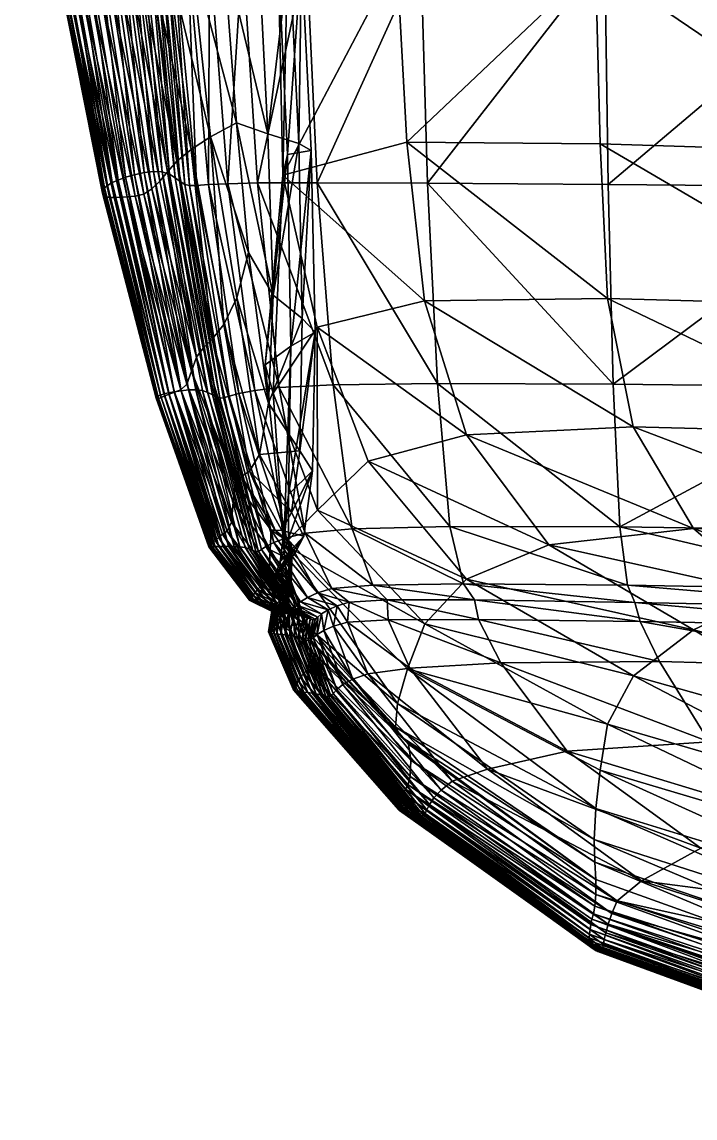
# Model space of a CAD drawing. Header units: centimetres. Extents: x -492 to 492, y -437 to 437.
# Drawn here: x -472.89 to -453.59, y -417.95 to -386.48 of the extents above; entities that cross this region are included whole.
import ezdxf

# ---------------------------------------------------------------- set-up
doc = ezdxf.new("R2010")
doc.units = ezdxf.units.CM
doc.layers.add('fabric', color=7, linetype='Continuous', true_color=0xc6e157)

msp = doc.modelspace()

# ---------------------------------------------------------------- meshes
at = {"layer": 'fabric', "color": 248, "true_color": 0x630017}
mesh = msp.add_polyface(dxfattribs=at)
corners = [(-462.402, -371.453, 157.313), (-462.473, -363.171, 157.922), (-456.605, -363.268, 161.629), (-456.569, -371.592, 160.949), (-462.302, -378.556, 156.575), (-456.519, -378.715, 160.108), (-465.519, -378.459, 153.498), (-465.668, -371.36, 154.156), (-465.771, -363.106, 154.702), (-462.144, -384.668, 155.711), (-456.442, -384.796, 159.097), (-461.851, -389.929, 154.621), (-456.311, -389.982, 157.882), (-465.408, -390.879, 150.685), (-465.279, -384.622, 152.734), (-465.686, -397.137, 146.038), (-465.915, -396.323, 145.207), (-464.425, -395.242, 149.619), (-468.722, -390.783, 118.176), (-467.693, -395.845, 118.224), (-467.884, -396.098, 106.763), (-468.939, -391.047, 106.724), (-468.447, -390.48, 126.654), (-467.437, -395.588, 126.69), (-465.824, -397.423, 138.355), (-465.69, -394.326, 143.055), (-464.856, -394.994, 143.783), (-464.952, -389.967, 147.784), (-465.839, -389.694, 146.307), (-464.594, -390.17, 148.434), (-464.488, -395.386, 144.22), (-464.925, -398.787, 138.715), (-465.215, -384.486, 149.699), (-466.109, -384.375, 147.862), (-465.504, -378.323, 150.499), (-466.387, -378.25, 148.529), (-465.192, -378.386, 151.331), (-464.88, -384.591, 150.471), (-465.675, -371.253, 151.154), (-466.562, -371.203, 149.12), (-465.79, -363.035, 151.678), (-466.686, -363, 149.617), (-465.487, -363.065, 152.534), (-465.372, -371.294, 152.008)]
mesh.append_faces([[corners[k] for k in face] for face in [(0, 1, 2), (2, 3, 0), (4, 0, 3), (3, 5, 4), (0, 4, 6), (6, 7, 0), (1, 0, 7), (7, 8, 1), (9, 4, 5), (5, 10, 9), (11, 9, 10), (10, 12, 11), (9, 11, 13), (13, 14, 9), (4, 9, 14), (14, 6, 4), (15, 16, 13), (13, 17, 15), (18, 19, 20), (20, 21, 18), (19, 18, 22), (22, 23, 19), (24, 25, 26), (27, 26, 25), (25, 28, 27), (26, 27, 29), (29, 30, 26), (31, 26, 30), (32, 27, 28), (28, 33, 32), (34, 32, 33), (33, 35, 34), (32, 34, 36), (36, 37, 32), (27, 32, 37), (37, 29, 27), (38, 34, 35), (35, 39, 38), (40, 38, 39), (39, 41, 40), (38, 40, 42), (42, 43, 38), (34, 38, 43), (43, 36, 34)]], dxfattribs={"vtx2": -1, "color": 248})
at = {"layer": 'fabric', "color": 162, "true_color": 0x0030e5}
mesh = msp.add_polyface(dxfattribs=at)
corners = [(-427.512, -391.373, -396.121), (-438.631, -391.293, -395.128), (-438.613, -397.095, -395.064), (-448.281, -396.967, -393.976), (-448.342, -391.213, -394.02), (-455.931, -396.88, -392.866), (-456.076, -391.148, -392.892), (-455.745, -400.977, -392.65), (-448.192, -401.089, -393.737), (-448.386, -384.619, -394.11), (-456.177, -384.57, -392.967), (-438.645, -384.668, -395.233), (-438.655, -377.314, -395.36), (-448.414, -377.282, -394.228), (-456.241, -377.245, -393.073), (-427.514, -384.712, -396.238), (-427.517, -377.338, -396.374), (-448.369, -394.631, 158.933), (-456.101, -394.422, 156.427), (-456.311, -389.982, 157.882), (-448.436, -390.228, 160.497), (-438.68, -394.994, 160.769), (-438.698, -390.572, 162.453), (-438.592, -398.715, 158.818), (-448.016, -398.292, 157.184), (-455.358, -398.105, 154.89), (-427.558, -395.398, 161.987), (-427.559, -390.918, 163.735), (-427.557, -399.192, 159.936), (-427.562, -379.411, 166.406), (-438.72, -379.187, 165.042), (-438.726, -371.958, 165.996), (-438.711, -385.348, 163.869), (-427.561, -385.632, 165.2), (-448.483, -385.045, 161.826), (-456.442, -384.796, 159.097), (-456.519, -378.715, 160.108), (-448.514, -378.94, 162.937), (-460.971, -396.862, -391.826), (-461.257, -391.111, -391.839), (-461.451, -384.526, -391.899), (-461.345, -394.481, 153.203)]
mesh.append_faces([[corners[k] for k in face] for face in [(0, 1, 2), (3, 2, 1), (1, 4, 3), (5, 3, 4), (4, 6, 5), (3, 5, 7), (2, 3, 8), (9, 10, 6), (6, 4, 9), (11, 9, 4), (4, 1, 11), (9, 11, 12), (12, 13, 9), (10, 9, 13), (13, 14, 10), (15, 11, 1), (16, 12, 11), (17, 18, 19), (19, 20, 17), (21, 17, 20), (20, 22, 21), (17, 21, 23), (23, 24, 17), (18, 17, 24), (24, 25, 18), (26, 21, 22), (22, 27, 26), (21, 26, 28), (28, 23, 21), (29, 30, 31), (32, 33, 27), (27, 22, 32), (33, 32, 30), (30, 29, 33), (34, 32, 22), (22, 20, 34), (35, 34, 20), (20, 19, 35), (34, 35, 36), (36, 37, 34), (32, 34, 37), (37, 30, 32), (7, 5, 38), (5, 6, 39), (39, 6, 10), (40, 10, 14), (41, 18, 25)]], dxfattribs={"vtx2": -1, "color": 162})
mesh = msp.add_polyface(dxfattribs=at)
corners = [(-471.674, -384.605, -178.952), (-471.782, -384.745, -154.137), (-470.525, -391.246, -154.099), (-470.437, -391.17, -178.916), (-471.515, -384.466, -203.829), (-470.307, -391.093, -203.796), (-471.303, -384.326, -228.77), (-470.136, -391.017, -228.74), (-471.038, -384.186, -253.775), (-469.922, -390.94, -253.749), (-470.356, -385.494, 72.892), (-470.047, -385.452, 91.319), (-469.166, -391.269, 91.305), (-469.402, -391.423, 72.888), (-471.088, -378.956, 72.925), (-469.755, -385.331, 106.751), (-470.717, -378.964, 91.369), (-470.664, -385.485, 52.443), (-469.646, -391.483, 52.448), (-470.953, -385.449, 30.954), (-469.878, -391.497, 30.965), (-471.808, -378.817, 30.963), (-471.459, -378.899, 52.464), (-469.501, -385.105, 118.218), (-470.37, -378.897, 106.824), (-471.802, -385.139, -80.776), (-471.716, -385.24, -57.267), (-470.484, -391.495, -57.233), (-470.55, -391.453, -80.738), (-471.843, -385.019, -104.873), (-470.58, -391.393, -104.834), (-472.894, -378.066, -104.905), (-472.842, -378.25, -80.806), (-471.837, -384.885, -129.386), (-470.572, -391.323, -129.346), (-470.718, -384.046, -278.845), (-469.667, -390.864, -278.824), (-470.373, -383.927, -302.791), (-469.391, -390.802, -302.774), (-470.031, -383.851, -324.411), (-469.719, -383.839, -342.494), (-469.118, -390.769, -324.398), (-471.204, -385.413, 9.414), (-470.079, -391.511, 9.432), (-471.415, -385.371, -12.352), (-470.247, -391.519, -12.327), (-472.368, -378.645, -12.362), (-472.112, -378.735, 9.413), (-471.587, -385.315, -34.519), (-470.383, -391.516, -34.489), (-472.735, -378.41, -57.293), (-472.576, -378.539, -34.538)]
mesh.append_faces([[corners[k] for k in face] for face in [(0, 1, 2), (2, 3, 0), (4, 0, 3), (3, 5, 4), (6, 4, 5), (5, 7, 6), (8, 6, 7), (7, 9, 8), (10, 11, 12), (12, 13, 10), (11, 10, 14), (15, 11, 16), (17, 10, 13), (13, 18, 17), (19, 17, 18), (18, 20, 19), (17, 19, 21), (10, 17, 22), (23, 15, 24), (25, 26, 27), (27, 28, 25), (29, 25, 28), (28, 30, 29), (25, 29, 31), (26, 25, 32), (33, 29, 30), (30, 34, 33), (1, 33, 34), (34, 2, 1), (35, 8, 9), (9, 36, 35), (37, 35, 36), (36, 38, 37), (39, 37, 38), (40, 39, 41), (42, 19, 20), (20, 43, 42), (44, 42, 43), (43, 45, 44), (42, 44, 46), (19, 42, 47), (48, 44, 45), (45, 49, 48), (26, 48, 49), (49, 27, 26), (48, 26, 50), (44, 48, 51)]], dxfattribs={"vtx2": -1, "color": 162})
mesh = msp.add_polyface(dxfattribs=at)
corners = [(-470.047, -385.452, 91.319), (-469.755, -385.331, 106.751), (-468.939, -391.047, 106.724), (-469.166, -391.269, 91.305), (-466.567, -384.457, -389.534), (-467.515, -384.436, -388.011), (-466.987, -391.122, -387.986), (-466.141, -391.102, -389.499), (-464.732, -384.488, -390.792), (-464.423, -391.097, -390.746), (-461.451, -384.526, -391.899), (-461.257, -391.111, -391.839), (-456.177, -384.57, -392.967), (-467.485, -389.776, 138.383), (-466.744, -389.372, 143.109), (-466.4, -393.1, 141.752), (-465.839, -389.694, 146.307), (-465.69, -394.326, 143.055), (-461.851, -389.929, 154.621), (-456.311, -389.982, 157.882), (-456.101, -394.422, 156.427), (-467.121, -384.332, 143.903), (-466.109, -384.375, 147.862), (-468.058, -384.389, 138.74), (-468.728, -384.576, 133.294), (-468.044, -390.145, 133.143), (-469.19, -384.834, 126.731), (-468.447, -390.48, 126.654), (-469.501, -385.105, 118.218), (-468.722, -390.783, 118.176), (-470.069, -378.73, 118.323), (-468.767, -384.375, -380.638), (-468.922, -384.303, -376.786), (-468.222, -391.143, -376.777), (-468.092, -391.176, -380.627), (-468.535, -384.41, -383.701), (-467.891, -391.173, -383.687), (-468.144, -384.426, -386.113), (-467.547, -391.15, -386.095), (-469.466, -383.913, -355.822), (-469.719, -383.839, -342.494), (-468.869, -390.781, -342.484), (-468.666, -390.851, -355.814), (-469.258, -384.037, -365.342), (-468.498, -390.953, -365.334), (-469.081, -384.179, -372.009), (-468.353, -391.059, -372.002), (-469.391, -390.802, -302.774), (-469.118, -390.769, -324.398), (-470.031, -383.851, -324.411), (-465.547, -384.616, 151.234), (-465.279, -384.622, 152.734), (-465.408, -390.879, 150.685), (-465.278, -390.283, 149.149), (-464.88, -384.591, 150.471), (-464.594, -390.17, 148.434)]
mesh.append_faces([[corners[k] for k in face] for face in [(0, 1, 2), (2, 3, 0), (4, 5, 6), (6, 7, 4), (8, 4, 7), (7, 9, 8), (10, 8, 9), (9, 11, 10), (12, 10, 11), (13, 14, 15), (14, 16, 17), (18, 19, 20), (21, 22, 16), (16, 14, 21), (23, 21, 14), (14, 13, 23), (24, 23, 13), (13, 25, 24), (26, 24, 25), (25, 27, 26), (28, 26, 27), (27, 29, 28), (1, 28, 29), (29, 2, 1), (26, 28, 30), (31, 32, 33), (33, 34, 31), (35, 31, 34), (34, 36, 35), (37, 35, 36), (36, 38, 37), (5, 37, 38), (38, 6, 5), (39, 40, 41), (41, 42, 39), (43, 39, 42), (42, 44, 43), (45, 43, 44), (44, 46, 45), (32, 45, 46), (46, 33, 32), (47, 48, 49), (48, 41, 40), (50, 51, 52), (52, 53, 50), (54, 50, 53), (53, 55, 54)]], dxfattribs={"vtx2": -1, "color": 162})
mesh = msp.add_polyface(dxfattribs=at)
corners = [(-468.353, -391.059, -372.002), (-467.32, -397.246, -371.999), (-467.217, -397.282, -376.777), (-468.498, -390.953, -365.334), (-467.432, -397.183, -365.329), (-467.114, -397.269, -380.63), (-468.092, -391.176, -380.627), (-468.222, -391.143, -376.777), (-466.951, -397.219, -383.693), (-467.891, -391.173, -383.687), (-467.547, -391.15, -386.095), (-466.67, -397.145, -386.101), (-466.21, -397.058, -387.992), (-466.987, -391.122, -387.986), (-467.099, -395.168, 133.117), (-468.044, -390.145, 133.143), (-467.485, -389.776, 138.383), (-466.735, -394.401, 137.981), (-466.077, -398.893, 133.256), (-465.824, -397.423, 138.355), (-466.365, -399.379, 126.887), (-467.437, -395.588, 126.69), (-461.257, -391.111, -391.839), (-460.971, -396.862, -391.826), (-455.931, -396.88, -392.866), (-464.423, -391.097, -390.746), (-463.969, -396.898, -390.742), (-460.62, -400.967, -391.639), (-465.513, -396.969, -389.502), (-466.141, -391.102, -389.499), (-464.773, -401.152, -389.401), (-463.42, -401.034, -390.593), (-466.4, -393.1, 141.752), (-465.69, -394.326, 143.055), (-466.744, -389.372, 143.109), (-461.345, -394.481, 153.203), (-464.425, -395.242, 149.619), (-465.408, -390.879, 150.685), (-461.851, -389.929, 154.621), (-456.101, -394.422, 156.427), (-455.358, -398.105, 154.89), (-460.146, -398.333, 151.789), (-462.962, -399.092, 148.097), (-468.339, -397.043, 52.488), (-468.167, -396.878, 72.927), (-466.887, -400.838, 72.974), (-468.029, -396.503, 91.342), (-467.884, -396.098, 106.763), (-466.764, -399.7, 106.838), (-466.833, -400.255, 91.39), (-465.178, -395.784, 144.648), (-464.488, -395.386, 144.22), (-464.594, -390.17, 148.434), (-465.278, -390.283, 149.149), (-465.915, -396.323, 145.207), (-465.384, -401.484, 139.579), (-465.246, -400.042, 139.068), (-464.56, -399.368, 138.98)]
mesh.append_faces([[corners[k] for k in face] for face in [(0, 1, 2), (3, 4, 1), (5, 6, 7), (7, 2, 5), (6, 5, 8), (8, 9, 6), (10, 11, 12), (12, 13, 10), (11, 10, 9), (9, 8, 11), (14, 15, 16), (16, 17, 14), (18, 14, 17), (17, 19, 18), (14, 18, 20), (20, 21, 14), (15, 14, 21), (22, 23, 24), (23, 22, 25), (25, 26, 23), (27, 23, 26), (28, 29, 13), (13, 12, 28), (30, 28, 12), (31, 26, 28), (29, 28, 26), (26, 25, 29), (32, 17, 16), (33, 32, 34), (32, 33, 19), (19, 17, 32), (35, 36, 37), (37, 38, 35), (39, 35, 38), (40, 41, 35), (36, 35, 41), (41, 42, 36), (43, 44, 45), (46, 47, 48), (44, 46, 49), (50, 51, 52), (52, 53, 50), (54, 50, 53), (53, 37, 54), (50, 54, 55), (51, 50, 56), (56, 57, 51)]], dxfattribs={"vtx2": -1, "color": 162})
mesh = msp.add_polyface(dxfattribs=at)
corners = [(-470.383, -391.516, -34.489), (-468.898, -397.26, -34.443), (-468.973, -397.286, -57.186), (-470.484, -391.495, -57.233), (-470.247, -391.519, -12.327), (-468.797, -397.217, -12.282), (-468.67, -397.163, 9.476), (-470.079, -391.511, 9.432), (-469.878, -391.497, 30.965), (-468.517, -397.103, 31.008), (-468.688, -397.127, -228.702), (-468.524, -397.096, -253.716), (-469.922, -390.94, -253.749), (-470.136, -391.017, -228.74), (-468.821, -397.158, -203.754), (-470.307, -391.093, -203.796), (-468.923, -397.189, -178.871), (-470.437, -391.17, -178.916), (-468.993, -397.22, -154.053), (-470.525, -391.246, -154.099), (-467.561, -397.114, -355.805), (-468.666, -390.851, -355.814), (-468.869, -390.781, -342.484), (-467.717, -397.058, -342.472), (-467.432, -397.183, -365.329), (-468.498, -390.953, -365.334), (-467.217, -397.282, -376.777), (-468.222, -391.143, -376.777), (-468.353, -391.059, -372.002), (-467.32, -397.246, -371.999), (-467.437, -395.588, 126.69), (-468.447, -390.48, 126.654), (-468.044, -390.145, 133.143), (-469.032, -397.25, -129.299), (-470.572, -391.323, -129.346), (-469.041, -397.275, -104.786), (-470.58, -391.393, -104.834), (-469.021, -397.289, -80.691), (-470.55, -391.453, -80.738), (-467.908, -397.037, -324.381), (-469.118, -390.769, -324.398), (-468.117, -397.042, -302.752), (-469.391, -390.802, -302.774), (-468.328, -397.065, -278.796), (-469.667, -390.864, -278.824), (-468.339, -397.043, 52.488), (-469.646, -391.483, 52.448), (-468.167, -396.878, 72.927), (-469.402, -391.423, 72.888), (-468.029, -396.503, 91.342), (-469.166, -391.269, 91.305), (-467.884, -396.098, 106.763), (-468.939, -391.047, 106.724)]
mesh.append_faces([[corners[k] for k in face] for face in [(0, 1, 2), (2, 3, 0), (1, 0, 4), (4, 5, 1), (6, 7, 8), (8, 9, 6), (7, 6, 5), (5, 4, 7), (10, 11, 12), (12, 13, 10), (14, 10, 13), (13, 15, 14), (16, 14, 15), (15, 17, 16), (18, 16, 17), (17, 19, 18), (20, 21, 22), (22, 23, 20), (21, 20, 24), (24, 25, 21), (26, 27, 28), (29, 28, 25), (30, 31, 32), (33, 18, 19), (19, 34, 33), (35, 33, 34), (34, 36, 35), (37, 35, 36), (36, 38, 37), (2, 37, 38), (38, 3, 2), (39, 23, 22), (22, 40, 39), (41, 39, 40), (40, 42, 41), (43, 41, 42), (42, 44, 43), (11, 43, 44), (44, 12, 11), (45, 9, 8), (8, 46, 45), (47, 45, 46), (46, 48, 47), (49, 47, 48), (48, 50, 49), (51, 49, 50), (50, 52, 51)]], dxfattribs={"vtx2": -1, "color": 162})
at = {"layer": 'fabric', "color": 248, "true_color": 0x630017}
mesh = msp.add_polyface(dxfattribs=at)
corners = [(-465.384, -401.483, 139.579), (-465.915, -396.323, 145.207), (-465.686, -397.137, 146.038), (-467.693, -395.845, 118.224), (-466.6, -399.528, 118.375), (-466.764, -399.7, 106.838), (-467.884, -396.098, 106.763), (-467.437, -395.588, 126.69), (-466.365, -399.379, 126.887), (-465.16, -400.565, 133.6), (-465.436, -401.077, 127.29), (-466.077, -398.893, 133.256), (-464.925, -398.787, 138.715), (-465.824, -397.423, 138.355), (-464.856, -394.994, 143.783), (-466.276, -402.941, -34.363), (-467.43, -401.438, -34.396), (-467.354, -401.364, -12.234), (-466.324, -403.007, -57.105), (-467.486, -401.495, -57.139), (-466.124, -402.761, 9.554), (-467.258, -401.278, 9.524), (-467.141, -401.186, 31.056), (-466.209, -402.857, -12.203), (-466.107, -403.126, -228.632), (-467.25, -401.537, -228.664), (-467.354, -401.539, -203.713), (-466.274, -403.107, -178.792), (-467.435, -401.542, -178.827), (-467.491, -401.544, -154.007), (-466.201, -403.116, -203.679), (-464.706, -403.006, -385.951), (-465.671, -401.425, -386.073), (-465.895, -401.541, -383.68), (-466.355, -403.089, -129.216), (-467.524, -401.547, -129.252), (-467.533, -401.543, -104.739), (-466.325, -403.098, -153.971), (-466.354, -403.05, -80.609), (-467.52, -401.528, -80.644), (-466.364, -403.075, -104.704), (-465.897, -402.561, 52.561), (-467.004, -401.094, 52.536), (-466.887, -400.838, 72.974), (-465.801, -402.279, 72.997), (-466.02, -402.661, 31.084), (-465.776, -401.629, 91.412), (-466.833, -400.255, 91.39), (-465.746, -401.072, 106.92), (-465.154, -401.954, 91.422), (-465.163, -401.449, 106.971), (-465.174, -402.6, 73.007), (-465.158, -401.594, 118.812), (-465.548, -402.246, 118.699), (-465.347, -402.068, 106.953), (-465.064, -401.741, 127.569), (-465.262, -402.558, 91.434), (-465.632, -401.066, 118.637)]
mesh.append_faces([[corners[k] for k in face] for face in [(0, 1, 2), (3, 4, 5), (5, 6, 3), (4, 3, 7), (7, 8, 4), (9, 10, 8), (8, 11, 9), (12, 9, 11), (11, 13, 12), (14, 12, 13), (15, 16, 17), (18, 19, 16), (20, 21, 22), (23, 17, 21), (24, 25, 26), (27, 28, 29), (30, 26, 28), (31, 32, 33), (34, 35, 36), (37, 29, 35), (38, 39, 19), (40, 36, 39), (41, 42, 43), (43, 44, 41), (45, 22, 42), (46, 47, 5), (5, 48, 46), (49, 46, 48), (48, 50, 49), (46, 49, 51), (47, 46, 44), (44, 43, 47), (52, 53, 54), (54, 50, 52), (53, 52, 55), (56, 49, 50), (50, 54, 56), (57, 4, 8), (8, 10, 57), (52, 57, 10), (10, 55, 52), (57, 52, 50), (50, 48, 57), (4, 57, 48), (48, 5, 4)]], dxfattribs={"vtx2": -1, "color": 248})
mesh = msp.add_polyface(dxfattribs=at)
corners = [(-464.415, -400.499, 144.027), (-465.686, -397.137, 146.038), (-464.425, -395.242, 149.619), (-462.962, -399.092, 148.097), (-465.384, -401.483, 139.579), (-462.121, -406.047, 133.556), (-465.237, -403.381, 133.553), (-465.16, -400.565, 133.6), (-464.925, -398.787, 138.715), (-464.56, -399.368, 138.98), (-464.808, -401.243, 133.86), (-465.436, -401.077, 127.29), (-465.064, -401.741, 127.569), (-464.488, -395.386, 144.22), (-464.717, -403.587, -355.773), (-465.327, -403.247, -355.781), (-465.434, -403.209, -342.442), (-464.822, -403.546, -342.432), (-464.629, -403.623, -365.3), (-465.237, -403.282, -365.308), (-464.552, -403.641, -371.969), (-465.159, -403.3, -371.979), (-464.481, -403.627, -376.736), (-465.087, -403.285, -376.751), (-464.409, -403.568, -380.562), (-465.014, -403.225, -380.587), (-464.299, -403.474, -383.566), (-464.9, -403.129, -383.612), (-464.425, -404.067, -383.62), (-464.115, -403.357, -385.869), (-464.237, -403.947, -385.963), (-463.954, -403.822, -387.741), (-463.852, -403.237, -387.584), (-464.706, -403.006, -385.951), (-464.414, -402.872, -387.725), (-465.671, -401.425, -386.073), (-465.31, -401.292, -387.936), (-464.008, -402.744, -389.054), (-464.773, -401.152, -389.401), (-463.507, -403.135, -388.824), (-462.83, -402.648, -390.108), (-463.557, -403.713, -389.076), (-464.948, -404.146, -342.437), (-464.951, -403.516, -324.332), (-465.072, -404.116, -324.337), (-465.091, -403.493, -302.692), (-465.566, -403.181, -324.343), (-465.548, -402.246, 118.699), (-465.075, -403.791, 118.555), (-464.743, -403.725, 106.959), (-464.625, -404.806, 73.06), (-465.274, -403.201, 73.017), (-465.262, -402.558, 91.434), (-464.616, -404.21, 91.484), (-465.347, -402.068, 106.953)]
mesh.append_faces([[corners[k] for k in face] for face in [(0, 1, 2), (2, 3, 0), (1, 0, 4), (5, 6, 4), (7, 8, 9), (9, 10, 7), (11, 7, 10), (10, 12, 11), (13, 9, 8), (14, 15, 16), (16, 17, 14), (15, 14, 18), (18, 19, 15), (20, 21, 19), (19, 18, 20), (21, 20, 22), (22, 23, 21), (24, 25, 23), (23, 22, 24), (25, 24, 26), (26, 27, 25), (28, 26, 24), (29, 30, 31), (31, 32, 29), (30, 29, 26), (29, 33, 27), (27, 26, 29), (33, 29, 32), (32, 34, 33), (35, 33, 34), (34, 36, 35), (37, 38, 36), (36, 34, 37), (39, 37, 34), (34, 32, 39), (38, 37, 40), (32, 31, 41), (42, 17, 43), (44, 43, 45), (46, 43, 17), (47, 48, 49), (50, 51, 52), (53, 52, 54), (54, 49, 53)]], dxfattribs={"vtx2": -1, "color": 248})
at = {"layer": 'fabric', "color": 162, "true_color": 0x0030e5}
mesh = msp.add_polyface(dxfattribs=at)
corners = [(-462.066, -408.963, -56.967), (-465.073, -405.559, -57.063), (-465.031, -405.487, -34.319), (-462.038, -408.874, -34.222), (-464.973, -405.396, -12.156), (-461.95, -408.64, 9.703), (-464.9, -405.293, 9.604), (-464.81, -405.185, 31.137), (-462, -408.764, -12.058), (-467.217, -397.282, -376.777), (-466.106, -401.677, -376.773), (-466.024, -401.628, -380.624), (-467.114, -397.269, -380.63), (-465.895, -401.541, -383.68), (-461.206, -408.945, -383.799), (-463.864, -405.645, -383.718), (-463.968, -405.756, -380.648), (-460.872, -408.53, -388.185), (-463.399, -405.347, -388.005), (-463.686, -405.503, -386.126), (-461.079, -408.755, -386.249), (-466.67, -397.145, -386.101), (-465.671, -401.425, -386.073), (-465.31, -401.292, -387.936), (-466.21, -397.058, -387.992), (-466.951, -397.219, -383.693), (-457.255, -407.415, -391.982), (-459.16, -404.878, -391.698), (-461.764, -405.034, -390.683), (-460.971, -396.862, -391.826), (-460.62, -400.967, -391.639), (-455.745, -400.977, -392.65), (-463.969, -396.898, -390.742), (-463.42, -401.034, -390.593), (-464.773, -401.152, -389.401), (-465.513, -396.969, -389.502), (-460.556, -408.276, -389.741), (-462.969, -405.19, -389.488), (-459.545, -407.927, -390.984), (-457.778, -401.494, 150.712), (-460.143, -402.471, 147.273), (-462.962, -399.092, 148.097), (-460.146, -398.333, 151.789), (-461.336, -403.756, 143.224), (-455.357, -405.253, 147.034), (-461.835, -405.048, 138.63), (-456.097, -406.642, 143.178), (-456.304, -407.959, 138.717), (-465.384, -401.484, 139.579), (-464.415, -400.499, 144.027), (-465.11, -405.637, -104.664), (-465.1, -405.607, -80.568), (-462.083, -409.025, -80.473), (-465.104, -405.654, -129.177), (-462.089, -409.066, -104.569), (-464.704, -405.077, 52.618), (-461.815, -408.379, 52.722), (-464.625, -404.806, 73.06), (-461.755, -408.137, 73.169), (-465.484, -401.98, 133.749), (-464.808, -401.243, 133.86), (-464.56, -399.368, 138.98), (-465.246, -400.042, 139.068), (-465.237, -403.381, 133.553), (-465.332, -403.859, 127.136), (-465.662, -402.435, 127.393), (-465.064, -401.741, 127.569), (-462.017, -406.999, 118.639), (-465.075, -403.791, 118.555), (-462.184, -406.711, 127.171), (-461.806, -407.217, 107.081), (-464.743, -403.725, 106.959), (-465.178, -395.784, 144.648)]
mesh.append_faces([[corners[k] for k in face] for face in [(0, 1, 2), (3, 2, 4), (5, 6, 7), (8, 4, 6), (9, 10, 11), (12, 11, 13), (14, 15, 16), (17, 18, 19), (20, 19, 15), (21, 22, 23), (23, 24, 21), (22, 21, 25), (25, 13, 22), (26, 27, 28), (29, 30, 31), (32, 33, 30), (24, 23, 34), (35, 34, 33), (36, 37, 18), (38, 28, 37), (39, 40, 41), (41, 42, 39), (43, 40, 44), (45, 43, 46), (46, 47, 45), (43, 45, 48), (48, 49, 43), (40, 43, 49), (49, 41, 40), (50, 51, 52), (51, 1, 0), (53, 50, 54), (7, 55, 56), (55, 57, 58), (59, 60, 61), (61, 62, 59), (63, 59, 62), (62, 48, 63), (59, 63, 64), (64, 65, 59), (60, 59, 65), (65, 66, 60), (67, 68, 64), (64, 69, 67), (68, 67, 70), (70, 71, 68), (48, 62, 72)]], dxfattribs={"vtx2": -1, "color": 162})
mesh = msp.add_polyface(dxfattribs=at)
corners = [(-468.898, -397.26, -34.443), (-467.43, -401.438, -34.396), (-467.486, -401.495, -57.139), (-468.973, -397.286, -57.186), (-468.797, -397.217, -12.282), (-467.354, -401.364, -12.234), (-467.258, -401.278, 9.524), (-468.67, -397.163, 9.476), (-468.517, -397.103, 31.008), (-467.141, -401.186, 31.056), (-468.688, -397.127, -228.702), (-468.821, -397.158, -203.754), (-467.354, -401.539, -203.713), (-467.25, -401.537, -228.664), (-468.524, -397.096, -253.716), (-467.121, -401.534, -253.682), (-468.923, -397.189, -178.871), (-468.993, -397.22, -154.053), (-467.491, -401.544, -154.007), (-467.435, -401.542, -178.827), (-466.374, -401.609, -355.795), (-467.561, -397.114, -355.805), (-467.717, -397.058, -342.472), (-466.495, -401.568, -342.458), (-466.274, -401.652, -365.322), (-467.432, -397.183, -365.329), (-467.32, -397.246, -371.999), (-466.187, -401.68, -371.994), (-466.106, -401.677, -376.773), (-467.217, -397.282, -376.777), (-466.024, -401.628, -380.624), (-467.114, -397.269, -380.63), (-465.895, -401.541, -383.68), (-466.951, -397.219, -383.693), (-469.032, -397.25, -129.299), (-469.041, -397.275, -104.786), (-467.533, -401.543, -104.739), (-467.524, -401.547, -129.252), (-469.021, -397.289, -80.691), (-467.52, -401.528, -80.644), (-467.908, -397.037, -324.381), (-468.117, -397.042, -302.752), (-466.805, -401.534, -302.728), (-466.643, -401.544, -324.362), (-468.328, -397.065, -278.796), (-466.969, -401.532, -278.767), (-466.887, -400.838, 72.974), (-467.004, -401.094, 52.536), (-468.339, -397.043, 52.488), (-466.764, -399.7, 106.838), (-466.833, -400.255, 91.39), (-468.029, -396.503, 91.342), (-468.167, -396.878, 72.927)]
mesh.append_faces([[corners[k] for k in face] for face in [(0, 1, 2), (2, 3, 0), (1, 0, 4), (4, 5, 1), (6, 7, 8), (8, 9, 6), (7, 6, 5), (5, 4, 7), (10, 11, 12), (12, 13, 10), (14, 10, 13), (13, 15, 14), (16, 17, 18), (18, 19, 16), (11, 16, 19), (19, 12, 11), (20, 21, 22), (22, 23, 20), (21, 20, 24), (24, 25, 21), (26, 27, 28), (28, 29, 26), (27, 26, 25), (25, 24, 27), (30, 31, 29), (32, 33, 31), (34, 35, 36), (36, 37, 34), (17, 34, 37), (37, 18, 17), (38, 3, 2), (2, 39, 38), (35, 38, 39), (39, 36, 35), (40, 41, 42), (42, 43, 40), (22, 40, 43), (43, 23, 22), (44, 14, 15), (15, 45, 44), (41, 44, 45), (45, 42, 41), (46, 47, 48), (8, 48, 47), (47, 9, 8), (49, 50, 51), (50, 46, 52)]], dxfattribs={"vtx2": -1, "color": 162})
mesh = msp.add_polyface(dxfattribs=at)
corners = [(-453.422, -410.199, -392.234), (-447.021, -412.19, -392.765), (-446.385, -410.262, -393.456), (-451.201, -409.255, -392.856), (-447.111, -405.622, 150.466), (-453.631, -403.934, 150.197), (-451.456, -402.896, 152.278), (-446.522, -403.652, 153.121), (-438.367, -406.786, 151.13), (-438.591, -408.792, 147.762), (-448.015, -407.318, 147.265), (-455.357, -405.253, 147.034), (-438.696, -412.075, 139.469), (-448.433, -410.308, 139.033), (-448.367, -408.896, 143.443), (-456.097, -406.642, 143.178), (-456.304, -407.959, 138.717), (-438.679, -410.554, 143.887), (-448.478, -411.511, 134.067), (-456.431, -409.063, 133.736), (-448.507, -412.511, 127.717), (-456.483, -409.945, 127.398), (-461.079, -408.755, -386.249), (-456.082, -412.381, -386.39), (-455.976, -412.075, -388.373), (-446.827, -407.527, -393.777), (-453.178, -407.146, -392.867), (-438.248, -408.137, -394.675), (-438.418, -405.327, -394.658), (-447.576, -405.033, -393.661), (-454.607, -404.839, -392.651), (-455.745, -400.977, -392.65), (-448.192, -401.089, -393.737), (-448.281, -396.967, -393.976), (-438.221, -404.485, 154.054), (-447.112, -401.254, 155.304), (-453.631, -401.023, 153.427), (-455.358, -398.105, 154.89), (-448.016, -398.292, 157.184), (-438.367, -401.836, 156.598), (-457.255, -407.415, -391.982), (-459.16, -404.878, -391.698), (-459.545, -407.927, -390.984), (-455.125, -411.133, -391.258), (-460.872, -408.53, -388.185), (-455.817, -411.709, -389.984), (-460.556, -408.276, -389.741), (-457.778, -401.494, 150.712), (-460.143, -402.471, 147.273), (-460.146, -398.333, 151.789), (-461.336, -403.756, 143.224)]
mesh.append_faces([[corners[k] for k in face] for face in [(0, 1, 2), (2, 3, 0), (4, 5, 6), (6, 7, 4), (8, 4, 7), (9, 10, 4), (5, 4, 10), (10, 11, 5), (12, 13, 14), (15, 14, 13), (13, 16, 15), (14, 15, 11), (11, 10, 14), (17, 14, 10), (18, 19, 16), (16, 13, 18), (19, 18, 20), (20, 21, 19), (22, 23, 24), (25, 26, 3), (3, 2, 25), (27, 25, 2), (28, 29, 25), (26, 25, 29), (29, 30, 26), (31, 32, 33), (34, 7, 35), (36, 35, 7), (7, 6, 36), (35, 36, 37), (37, 38, 35), (39, 35, 38), (40, 0, 3), (3, 26, 40), (41, 40, 26), (26, 30, 41), (0, 40, 42), (42, 43, 0), (44, 24, 45), (46, 45, 43), (47, 36, 6), (6, 5, 47), (48, 47, 5), (5, 11, 48), (36, 47, 49), (49, 37, 36), (11, 15, 50)]], dxfattribs={"vtx2": -1, "color": 162})
at = {"layer": 'fabric', "color": 248, "true_color": 0x630017}
mesh = msp.add_polyface(dxfattribs=at)
corners = [(-467.354, -401.364, -12.234), (-466.209, -402.857, -12.203), (-466.276, -402.941, -34.363), (-467.43, -401.438, -34.396), (-466.324, -403.007, -57.105), (-467.141, -401.186, 31.056), (-466.02, -402.661, 31.084), (-466.124, -402.761, 9.554), (-467.258, -401.278, 9.524), (-467.354, -401.539, -203.713), (-466.201, -403.116, -203.679), (-466.107, -403.126, -228.632), (-467.25, -401.537, -228.664), (-465.992, -403.137, -253.653), (-467.121, -401.534, -253.682), (-467.491, -401.544, -154.007), (-466.325, -403.098, -153.971), (-466.274, -403.107, -178.792), (-467.435, -401.542, -178.827), (-465.327, -403.247, -355.781), (-466.374, -401.609, -355.795), (-466.495, -401.568, -342.458), (-465.434, -403.209, -342.442), (-465.237, -403.282, -365.308), (-466.274, -401.652, -365.322), (-465.159, -403.3, -371.979), (-466.187, -401.68, -371.994), (-465.087, -403.285, -376.751), (-466.106, -401.677, -376.773), (-465.014, -403.225, -380.587), (-466.024, -401.628, -380.624), (-464.9, -403.129, -383.612), (-465.895, -401.541, -383.68), (-464.706, -403.006, -385.951), (-467.533, -401.543, -104.739), (-466.364, -403.075, -104.704), (-466.355, -403.089, -129.216), (-467.524, -401.547, -129.252), (-467.486, -401.495, -57.139), (-466.354, -403.05, -80.609), (-467.52, -401.528, -80.644), (-465.566, -403.181, -324.343), (-466.643, -401.544, -324.362), (-466.805, -401.534, -302.728), (-465.71, -403.162, -302.705), (-465.856, -403.148, -278.741), (-466.969, -401.532, -278.767), (-465.268, -402.879, 52.573), (-465.897, -402.561, 52.561), (-465.801, -402.279, 72.997), (-465.174, -402.6, 73.007), (-465.389, -402.976, 31.098), (-467.004, -401.094, 52.536), (-465.776, -401.629, 91.412), (-464.743, -403.725, 106.959), (-465.347, -402.068, 106.953), (-465.548, -402.246, 118.699), (-465.064, -401.741, 127.569), (-465.662, -402.435, 127.393), (-465.154, -401.954, 91.422), (-465.262, -402.558, 91.434), (-465.274, -403.201, 73.017)]
mesh.append_faces([[corners[k] for k in face] for face in [(0, 1, 2), (3, 2, 4), (5, 6, 7), (8, 7, 1), (9, 10, 11), (12, 11, 13), (13, 14, 12), (15, 16, 17), (18, 17, 10), (19, 20, 21), (21, 22, 19), (20, 19, 23), (23, 24, 20), (25, 26, 24), (24, 23, 25), (26, 25, 27), (27, 28, 26), (29, 30, 28), (28, 27, 29), (30, 29, 31), (31, 32, 30), (32, 31, 33), (34, 35, 36), (37, 36, 16), (38, 4, 39), (40, 39, 35), (41, 42, 43), (43, 44, 41), (42, 41, 22), (22, 21, 42), (45, 46, 14), (14, 13, 45), (46, 45, 44), (44, 43, 46), (47, 48, 49), (49, 50, 47), (48, 47, 51), (51, 6, 48), (52, 48, 6), (50, 49, 53), (54, 55, 56), (57, 58, 56), (59, 60, 61), (61, 50, 59)]], dxfattribs={"vtx2": -1, "color": 248})
mesh = msp.add_polyface(dxfattribs=at)
corners = [(-465.384, -401.483, 139.579), (-461.835, -405.048, 138.63), (-462.121, -406.047, 133.556), (-456.431, -409.063, 133.736), (-456.304, -407.959, 138.717), (-456.483, -409.945, 127.398), (-462.184, -406.711, 127.171), (-465.237, -403.381, 133.553), (-461.735, -407.673, 91.607), (-461.806, -407.217, 107.081), (-456.432, -411.1, 107.283), (-456.437, -411.532, 91.789), (-461.755, -408.137, 73.169), (-456.466, -411.867, 73.337), (-464.625, -404.806, 73.06), (-464.616, -404.21, 91.484), (-464.743, -403.725, 106.959), (-464.237, -403.947, -385.963), (-463.686, -405.503, -386.126), (-463.399, -405.347, -388.005), (-455.311, -403.143, -391.578), (-455.162, -403.688, -392.007), (-447.861, -403.829, -393.043), (-455.745, -400.977, -392.65), (-455.522, -402.652, -392.006), (-448.063, -402.785, -393.064), (-447.938, -403.288, -392.613), (-459.803, -403.63, -391.072), (-459.16, -404.878, -391.698), (-454.607, -404.839, -392.651), (-459.914, -403.073, -390.67), (-462.415, -403.073, -389.787), (-462.391, -403.642, -390.131), (-461.764, -405.034, -390.683), (-460.227, -402.612, -391.056), (-460.62, -400.967, -391.639), (-463.42, -401.034, -390.593), (-462.83, -402.648, -390.108), (-464.008, -402.744, -389.054), (-463.507, -403.135, -388.824), (-464.773, -401.152, -389.401), (-463.557, -403.713, -389.076), (-462.969, -405.19, -389.488), (-463.852, -403.237, -387.584), (-463.954, -403.822, -387.741)]
mesh.append_faces([[corners[k] for k in face] for face in [(0, 1, 2), (3, 2, 1), (1, 4, 3), (2, 3, 5), (5, 6, 2), (7, 2, 6), (8, 9, 10), (10, 11, 8), (12, 8, 11), (11, 13, 12), (8, 12, 14), (14, 15, 8), (9, 8, 15), (15, 16, 9), (17, 18, 19), (20, 21, 22), (23, 24, 25), (24, 20, 26), (27, 28, 29), (29, 21, 27), (30, 27, 21), (21, 20, 30), (27, 30, 31), (31, 32, 27), (28, 27, 32), (32, 33, 28), (34, 35, 36), (36, 37, 34), (30, 34, 37), (37, 31, 30), (34, 30, 20), (20, 24, 34), (35, 34, 24), (24, 23, 35), (38, 39, 31), (31, 37, 38), (37, 36, 40), (41, 42, 33), (33, 32, 41), (39, 41, 32), (32, 31, 39), (41, 39, 43), (42, 41, 44), (44, 19, 42)]], dxfattribs={"vtx2": -1, "color": 248})
mesh = msp.add_polyface(dxfattribs=at)
corners = [(-447.861, -403.829, -393.043), (-447.576, -405.033, -393.661), (-438.418, -405.327, -394.658), (-438.44, -404.02, -394.079), (-447.938, -403.288, -392.613), (-438.426, -403.481, -393.66), (-455.311, -403.143, -391.578), (-455.162, -403.688, -392.007), (-454.607, -404.839, -392.651), (-427.436, -404.228, -395.012), (-427.488, -405.588, -395.568), (-415.521, -405.791, -396.291), (-415.488, -404.41, -395.747), (-427.401, -403.689, -394.598), (-415.465, -403.869, -395.335), (-427.436, -403.184, -395.065), (-427.489, -401.452, -395.762), (-438.572, -401.261, -394.807), (-438.49, -402.975, -394.12), (-415.488, -403.365, -395.806), (-415.522, -401.62, -396.512), (-448.063, -402.785, -393.064), (-448.192, -401.089, -393.737), (-455.745, -400.977, -392.65), (-455.522, -402.652, -392.006), (-403.208, -404.518, -396.187), (-403.224, -405.913, -396.725), (-390.853, -405.954, -396.867), (-390.853, -404.554, -396.331), (-403.197, -403.977, -395.776), (-390.853, -404.012, -395.92), (-403.208, -403.474, -396.251), (-403.224, -401.72, -396.963), (-390.853, -403.51, -396.396), (-390.853, -401.754, -397.111)]
mesh.append_faces([[corners[k] for k in face] for face in [(0, 1, 2), (2, 3, 0), (4, 0, 3), (3, 5, 4), (0, 4, 6), (1, 0, 7), (7, 8, 1), (9, 10, 11), (11, 12, 9), (13, 9, 12), (12, 14, 13), (9, 13, 5), (5, 3, 9), (10, 9, 3), (3, 2, 10), (15, 16, 17), (17, 18, 15), (13, 15, 18), (18, 5, 13), (15, 13, 14), (14, 19, 15), (16, 15, 19), (19, 20, 16), (21, 22, 23), (4, 21, 24), (21, 4, 5), (5, 18, 21), (22, 21, 18), (18, 17, 22), (25, 26, 27), (27, 28, 25), (29, 25, 28), (28, 30, 29), (25, 29, 14), (14, 12, 25), (26, 25, 12), (12, 11, 26), (31, 32, 20), (20, 19, 31), (29, 31, 19), (19, 14, 29), (31, 29, 30), (30, 33, 31), (32, 31, 33), (33, 34, 32)]], dxfattribs={"vtx2": -1, "color": 248})
mesh = msp.add_polyface(dxfattribs=at)
corners = [(-465.777, -403.923, -57.088), (-465.688, -403.318, -57.087), (-465.64, -403.252, -34.346), (-465.73, -403.857, -34.346), (-465.575, -403.169, -12.186), (-466.276, -402.941, -34.363), (-466.209, -402.857, -12.203), (-466.324, -403.007, -57.105), (-465.491, -403.075, 9.57), (-466.124, -402.761, 9.554), (-466.02, -402.661, 31.084), (-465.389, -402.976, 31.098), (-465.582, -403.679, 9.572), (-465.665, -403.773, -12.185), (-465.482, -403.579, 31.103), (-465.478, -403.447, -228.615), (-466.107, -403.126, -228.632), (-466.201, -403.116, -203.679), (-465.57, -403.434, -203.66), (-465.366, -403.461, -253.637), (-465.992, -403.137, -253.653), (-465.64, -403.422, -178.772), (-466.274, -403.107, -178.792), (-466.325, -403.098, -153.971), (-465.69, -403.411, -153.951), (-465.719, -403.401, -129.196), (-466.355, -403.089, -129.216), (-466.364, -403.075, -104.704), (-465.728, -403.387, -104.684), (-465.717, -403.361, -80.59), (-466.354, -403.05, -80.609), (-465.806, -403.966, -80.592), (-464.951, -403.516, -324.332), (-465.566, -403.181, -324.343), (-465.71, -403.162, -302.705), (-465.091, -403.493, -302.692), (-464.822, -403.546, -342.432), (-465.434, -403.209, -342.442), (-465.233, -403.475, -278.726), (-465.856, -403.148, -278.741), (-465.268, -402.879, 52.573), (-465.364, -403.481, 52.58), (-465.174, -402.6, 73.007), (-465.274, -403.201, 73.017), (-465.075, -403.791, 118.555), (-465.548, -402.246, 118.699), (-465.662, -402.435, 127.393), (-465.332, -403.859, 127.136)]
mesh.append_faces([[corners[k] for k in face] for face in [(0, 1, 2), (3, 2, 4), (2, 5, 6), (6, 4, 2), (5, 2, 1), (1, 7, 5), (8, 9, 10), (10, 11, 8), (9, 8, 4), (4, 6, 9), (8, 12, 13), (13, 4, 8), (12, 8, 11), (11, 14, 12), (15, 16, 17), (17, 18, 15), (16, 15, 19), (19, 20, 16), (21, 22, 23), (23, 24, 21), (22, 21, 18), (18, 17, 22), (25, 26, 27), (27, 28, 25), (26, 25, 24), (24, 23, 26), (29, 30, 7), (7, 1, 29), (30, 29, 28), (28, 27, 30), (31, 29, 1), (32, 33, 34), (34, 35, 32), (36, 37, 33), (38, 39, 20), (20, 19, 38), (39, 38, 35), (35, 34, 39), (40, 41, 14), (14, 11, 40), (41, 40, 42), (42, 43, 41), (44, 45, 46), (46, 47, 44)]], dxfattribs={"vtx2": -1, "color": 248})
mesh = msp.add_polyface(dxfattribs=at)
corners = [(-462.184, -406.711, 127.171), (-465.332, -403.859, 127.136), (-465.237, -403.381, 133.553), (-465.582, -403.679, 9.572), (-464.9, -405.293, 9.604), (-464.973, -405.396, -12.156), (-465.482, -403.579, 31.103), (-464.81, -405.185, 31.137), (-465.58, -404.05, -228.619), (-464.902, -405.704, -228.604), (-464.807, -405.718, -253.628), (-464.845, -404.185, -355.778), (-464.25, -405.826, -355.782), (-464.172, -405.851, -365.317), (-464.758, -404.221, -365.307), (-464.717, -403.587, -355.773), (-464.629, -403.623, -365.3), (-464.822, -403.546, -342.432), (-464.948, -404.146, -342.437), (-464.343, -405.794, -342.437), (-464.681, -404.238, -371.979), (-464.102, -405.857, -371.997), (-464.036, -405.829, -376.786), (-464.609, -404.223, -376.754), (-464.552, -403.641, -371.969), (-464.481, -403.627, -376.736), (-464.537, -404.163, -380.592), (-463.968, -405.756, -380.648), (-463.864, -405.645, -383.718), (-464.425, -404.067, -383.62), (-464.409, -403.568, -380.562), (-463.399, -405.347, -388.005), (-463.954, -403.822, -387.741), (-464.237, -403.947, -385.963), (-464.299, -403.474, -383.566), (-463.686, -405.503, -386.126), (-465.345, -404.077, -278.731), (-464.695, -405.733, -278.721), (-464.574, -405.749, -302.69), (-465.208, -404.094, -302.697), (-465.473, -404.063, -253.641), (-465.072, -404.116, -324.337), (-464.453, -405.769, -324.333), (-464.951, -403.516, -324.332), (-465.091, -403.493, -302.692), (-465.364, -403.481, 52.58), (-464.704, -405.077, 52.618), (-465.274, -403.201, 73.017), (-464.625, -404.806, 73.06), (-465.262, -402.558, 91.434), (-464.616, -404.21, 91.484)]
mesh.append_faces([[corners[k] for k in face] for face in [(0, 1, 2), (3, 4, 5), (6, 7, 4), (8, 9, 10), (11, 12, 13), (13, 14, 11), (15, 11, 14), (14, 16, 15), (11, 15, 17), (17, 18, 11), (12, 11, 18), (18, 19, 12), (20, 21, 22), (22, 23, 20), (24, 20, 23), (23, 25, 24), (20, 24, 16), (16, 14, 20), (21, 20, 14), (14, 13, 21), (26, 27, 28), (28, 29, 26), (30, 26, 29), (26, 30, 25), (25, 23, 26), (27, 26, 23), (23, 22, 27), (31, 32, 33), (34, 29, 33), (35, 33, 29), (29, 28, 35), (36, 37, 38), (38, 39, 36), (40, 10, 37), (41, 42, 19), (19, 18, 41), (43, 41, 18), (44, 39, 41), (42, 41, 39), (39, 38, 42), (45, 46, 7), (46, 45, 47), (47, 48, 46), (49, 50, 48)]], dxfattribs={"vtx2": -1, "color": 248})
mesh = msp.add_polyface(dxfattribs=at)
corners = [(-465.73, -403.857, -34.346), (-465.031, -405.487, -34.319), (-465.073, -405.559, -57.063), (-465.777, -403.923, -57.088), (-465.64, -403.252, -34.346), (-465.575, -403.169, -12.186), (-465.665, -403.773, -12.185), (-464.973, -405.396, -12.156), (-465.582, -403.679, 9.572), (-464.9, -405.293, 9.604), (-465.482, -403.579, 31.103), (-465.735, -404.026, -178.776), (-465.038, -405.678, -178.757), (-464.979, -405.691, -203.647), (-465.668, -404.038, -203.664), (-465.64, -403.422, -178.772), (-465.57, -403.434, -203.66), (-465.69, -403.411, -153.951), (-465.783, -404.016, -153.954), (-465.08, -405.666, -153.934), (-464.807, -405.718, -253.628), (-465.473, -404.063, -253.641), (-465.58, -404.05, -228.619), (-465.478, -403.447, -228.615), (-465.366, -403.461, -253.637), (-464.902, -405.704, -228.604), (-465.806, -403.966, -80.592), (-465.1, -405.607, -80.568), (-465.11, -405.637, -104.664), (-465.818, -403.992, -104.686), (-465.717, -403.361, -80.59), (-465.728, -403.387, -104.684), (-465.688, -403.318, -57.087), (-465.81, -404.006, -129.199), (-465.104, -405.654, -129.177), (-465.719, -403.401, -129.196), (-465.233, -403.475, -278.726), (-465.345, -404.077, -278.731), (-465.208, -404.094, -302.697), (-465.091, -403.493, -302.692), (-464.695, -405.733, -278.721), (-464.81, -405.185, 31.137), (-465.364, -403.481, 52.58)]
mesh.append_faces([[corners[k] for k in face] for face in [(0, 1, 2), (2, 3, 0), (4, 0, 3), (5, 6, 0), (1, 0, 6), (6, 7, 1), (7, 6, 8), (9, 8, 10), (11, 12, 13), (13, 14, 11), (15, 11, 14), (14, 16, 15), (11, 15, 17), (17, 18, 11), (12, 11, 18), (18, 19, 12), (20, 21, 22), (23, 22, 21), (21, 24, 23), (22, 23, 16), (16, 14, 22), (25, 22, 14), (14, 13, 25), (26, 27, 28), (28, 29, 26), (30, 26, 29), (29, 31, 30), (32, 3, 26), (27, 26, 3), (3, 2, 27), (33, 34, 19), (19, 18, 33), (35, 33, 18), (18, 17, 35), (33, 35, 31), (31, 29, 33), (34, 33, 29), (29, 28, 34), (36, 37, 38), (38, 39, 36), (37, 36, 24), (24, 21, 37), (40, 37, 21), (41, 10, 42)]], dxfattribs={"vtx2": -1, "color": 248})
at = {"layer": 'fabric', "color": 162, "true_color": 0x0030e5}
mesh = msp.add_polyface(dxfattribs=at)
corners = [(-465.031, -405.487, -34.319), (-462.038, -408.874, -34.222), (-462.066, -408.963, -56.967), (-464.973, -405.396, -12.156), (-462, -408.764, -12.058), (-464.81, -405.185, 31.137), (-461.888, -408.509, 31.239), (-461.95, -408.64, 9.703), (-464.9, -405.293, 9.604), (-462.036, -409.135, -178.669), (-461.993, -409.157, -203.564), (-464.979, -405.691, -203.647), (-465.038, -405.678, -178.757), (-462.065, -409.114, -153.842), (-465.08, -405.666, -153.934), (-461.939, -409.178, -228.528), (-461.872, -409.2, -253.561), (-464.807, -405.718, -253.628), (-464.902, -405.704, -228.604), (-461.482, -409.291, -355.769), (-464.25, -405.826, -355.782), (-464.343, -405.794, -342.437), (-461.546, -409.278, -342.413), (-461.426, -409.289, -365.314), (-464.172, -405.851, -365.317), (-464.102, -405.857, -371.997), (-461.377, -409.263, -372.007), (-461.33, -409.201, -376.813), (-464.036, -405.829, -376.786), (-461.281, -409.095, -380.698), (-463.968, -405.756, -380.648), (-461.206, -408.945, -383.799), (-463.686, -405.503, -386.126), (-461.079, -408.755, -386.249), (-460.872, -408.53, -388.185), (-463.864, -405.645, -383.718), (-463.399, -405.347, -388.005), (-460.556, -408.276, -389.741), (-462.969, -405.19, -389.488), (-459.545, -407.927, -390.984), (-462.083, -409.025, -80.473), (-456.626, -412.775, -56.799), (-462.089, -409.066, -104.569), (-456.633, -412.851, -80.303), (-465.11, -405.637, -104.664), (-465.1, -405.607, -80.568), (-462.083, -409.094, -129.084), (-456.634, -412.904, -104.399), (-456.629, -412.941, -128.915), (-465.104, -405.654, -129.177), (-461.793, -409.222, -278.663), (-461.708, -409.243, -302.643), (-464.574, -405.749, -302.69), (-464.695, -405.733, -278.721), (-461.624, -409.262, -324.297), (-464.453, -405.769, -324.333), (-461.815, -408.379, 52.722), (-461.755, -408.137, 73.169), (-464.704, -405.077, 52.618)]
mesh.append_faces([[corners[k] for k in face] for face in [(0, 1, 2), (3, 4, 1), (5, 6, 7), (8, 7, 4), (9, 10, 11), (11, 12, 9), (13, 9, 12), (12, 14, 13), (15, 16, 17), (17, 18, 15), (10, 15, 18), (18, 11, 10), (19, 20, 21), (21, 22, 19), (20, 19, 23), (23, 24, 20), (25, 26, 27), (27, 28, 25), (26, 25, 24), (24, 23, 26), (29, 30, 28), (28, 27, 29), (30, 29, 31), (32, 33, 34), (35, 31, 33), (36, 34, 37), (38, 37, 39), (40, 2, 41), (42, 40, 43), (40, 42, 44), (2, 40, 45), (46, 42, 47), (13, 46, 48), (46, 13, 14), (14, 49, 46), (42, 46, 49), (50, 51, 52), (52, 53, 50), (16, 50, 53), (53, 17, 16), (54, 22, 21), (21, 55, 54), (51, 54, 55), (55, 52, 51), (56, 6, 5), (57, 56, 58)]], dxfattribs={"vtx2": -1, "color": 162})
mesh = msp.add_polyface(dxfattribs=at)
corners = [(-462.038, -408.874, -34.222), (-456.615, -412.667, -34.055), (-456.626, -412.775, -56.799), (-462.066, -408.963, -56.967), (-462, -408.764, -12.058), (-456.597, -412.537, -11.892), (-456.574, -412.39, 9.868), (-461.95, -408.64, 9.703), (-461.888, -408.509, 31.239), (-456.543, -412.236, 31.402), (-462.036, -409.135, -178.669), (-462.065, -409.114, -153.842), (-456.618, -412.971, -153.677), (-456.6, -413.001, -178.51), (-461.993, -409.157, -203.564), (-456.576, -413.03, -203.414), (-461.939, -409.178, -228.528), (-456.545, -413.06, -228.389), (-461.872, -409.2, -253.561), (-456.509, -413.09, -253.436), (-456.299, -413.163, -355.739), (-461.482, -409.291, -355.769), (-461.546, -409.278, -342.413), (-456.269, -413.13, -365.302), (-461.426, -409.289, -365.314), (-456.217, -412.968, -376.845), (-461.33, -409.201, -376.813), (-461.377, -409.263, -372.007), (-456.242, -413.068, -372.016), (-456.19, -412.823, -380.761), (-461.281, -409.095, -380.698), (-456.149, -412.629, -383.897), (-461.206, -408.945, -383.799), (-455.976, -412.075, -388.373), (-460.872, -408.53, -388.185), (-461.079, -408.755, -386.249), (-456.082, -412.381, -386.39), (-461.764, -405.034, -390.683), (-459.545, -407.927, -390.984), (-457.255, -407.415, -391.982), (-455.817, -411.709, -389.984), (-460.556, -408.276, -389.741), (-455.125, -411.133, -391.258), (-456.633, -412.851, -80.303), (-462.083, -409.025, -80.473), (-456.634, -412.904, -104.399), (-462.089, -409.066, -104.569), (-456.629, -412.941, -128.915), (-462.083, -409.094, -129.084), (-461.793, -409.222, -278.663), (-456.466, -413.12, -278.555), (-461.708, -409.243, -302.643), (-456.42, -413.147, -302.554), (-461.624, -409.262, -324.297), (-456.375, -413.165, -324.229), (-456.333, -413.172, -342.364), (-461.815, -408.379, 52.722), (-461.755, -408.137, 73.169), (-456.466, -411.867, 73.337), (-456.504, -412.082, 52.885), (-456.465, -410.598, 118.866), (-462.017, -406.999, 118.639), (-462.184, -406.711, 127.171), (-456.483, -409.945, 127.398), (-456.432, -411.1, 107.283), (-461.806, -407.217, 107.081)]
mesh.append_faces([[corners[k] for k in face] for face in [(0, 1, 2), (2, 3, 0), (1, 0, 4), (4, 5, 1), (6, 7, 8), (8, 9, 6), (7, 6, 5), (5, 4, 7), (10, 11, 12), (12, 13, 10), (14, 10, 13), (13, 15, 14), (16, 14, 15), (15, 17, 16), (18, 16, 17), (17, 19, 18), (20, 21, 22), (23, 24, 21), (25, 26, 27), (28, 27, 24), (29, 30, 26), (31, 32, 30), (33, 34, 35), (36, 35, 32), (37, 38, 39), (40, 41, 34), (42, 38, 41), (2, 43, 44), (43, 45, 46), (45, 47, 48), (47, 12, 11), (49, 18, 19), (19, 50, 49), (51, 49, 50), (50, 52, 51), (53, 51, 52), (52, 54, 53), (22, 53, 54), (54, 55, 22), (56, 57, 58), (58, 59, 56), (8, 56, 59), (59, 9, 8), (60, 61, 62), (62, 63, 60), (61, 60, 64), (64, 65, 61)]], dxfattribs={"vtx2": -1, "color": 162})
mesh = msp.add_polyface(dxfattribs=at)
corners = [(-448.649, -415.631, -56.556), (-456.626, -412.775, -56.799), (-456.615, -412.667, -34.055), (-448.646, -415.516, -33.817), (-456.597, -412.537, -11.892), (-448.633, -415.217, 10.095), (-456.574, -412.39, 9.868), (-456.543, -412.236, 31.402), (-448.641, -415.375, -11.66), (-456.545, -413.06, -228.389), (-456.576, -413.03, -203.414), (-448.615, -415.909, -203.193), (-456.6, -413.001, -178.51), (-448.628, -415.877, -178.277), (-456.618, -412.971, -153.677), (-448.637, -415.844, -153.436), (-448.446, -415.76, -376.893), (-456.217, -412.968, -376.845), (-456.242, -413.068, -372.016), (-448.459, -415.886, -372.028), (-456.269, -413.13, -365.302), (-448.272, -414.223, -390.367), (-455.817, -411.709, -389.984), (-455.976, -412.075, -388.373), (-448.337, -414.687, -388.666), (-447.921, -413.46, -391.727), (-455.125, -411.133, -391.258), (-438.138, -411.262, -394.233), (-446.385, -410.262, -393.456), (-447.021, -412.19, -392.765), (-453.422, -410.199, -392.234), (-438.295, -413.514, -393.434), (-448.432, -415.588, -380.854), (-456.19, -412.823, -380.761), (-448.413, -415.359, -384.045), (-456.149, -412.629, -383.897), (-456.082, -412.381, -386.39), (-448.383, -415.062, -386.604), (-438.708, -413.357, 134.47), (-448.478, -411.511, 134.067), (-448.433, -410.308, 139.033), (-438.716, -414.412, 128.072), (-448.507, -412.511, 127.717), (-456.465, -410.598, 118.866), (-448.527, -413.316, 119.15), (-448.544, -413.933, 107.531), (-456.432, -411.1, 107.283), (-456.483, -409.945, 127.398), (-438.722, -415.254, 119.458), (-461.546, -409.278, -342.413), (-456.333, -413.172, -342.364), (-456.299, -413.163, -355.739), (-461.482, -409.291, -355.769), (-461.377, -409.263, -372.007), (-461.426, -409.289, -365.314), (-461.33, -409.201, -376.813), (-461.281, -409.095, -380.698), (-461.206, -408.945, -383.799), (-456.629, -412.941, -128.915), (-448.644, -415.812, -128.669), (-456.634, -412.904, -104.399), (-448.648, -415.771, -104.152), (-456.633, -412.851, -80.303), (-448.65, -415.714, -80.057), (-456.504, -412.082, 52.885), (-448.604, -414.884, 53.1), (-448.584, -414.672, 73.552), (-456.466, -411.867, 73.337), (-448.564, -414.37, 92.014), (-456.437, -411.532, 91.789)]
mesh.append_faces([[corners[k] for k in face] for face in [(0, 1, 2), (3, 2, 4), (5, 6, 7), (8, 4, 6), (9, 10, 11), (10, 12, 13), (12, 14, 15), (16, 17, 18), (19, 18, 20), (21, 22, 23), (23, 24, 21), (22, 21, 25), (25, 26, 22), (27, 28, 29), (29, 30, 26), (26, 25, 29), (31, 29, 25), (32, 33, 17), (34, 35, 33), (24, 23, 36), (37, 36, 35), (38, 39, 40), (41, 42, 39), (43, 44, 45), (45, 46, 43), (44, 43, 47), (47, 42, 44), (48, 44, 42), (49, 50, 51), (52, 51, 20), (53, 18, 17), (54, 20, 18), (55, 17, 33), (56, 33, 35), (57, 35, 36), (14, 58, 59), (58, 60, 61), (60, 62, 63), (62, 1, 0), (7, 64, 65), (66, 65, 64), (64, 67, 66), (68, 66, 67), (67, 69, 68), (45, 68, 69), (69, 46, 45)]], dxfattribs={"vtx2": -1, "color": 162})
mesh = msp.add_polyface(dxfattribs=at)
corners = [(-438.757, -417.645, -56.258), (-448.649, -415.631, -56.556), (-448.646, -415.516, -33.817), (-456.615, -412.667, -34.055), (-456.597, -412.537, -11.892), (-448.641, -415.375, -11.66), (-438.759, -417.528, -33.527), (-456.543, -412.236, 31.402), (-448.621, -415.051, 31.623), (-448.633, -415.217, 10.095), (-438.758, -417.222, 10.364), (-438.759, -417.384, -11.38), (-456.574, -412.39, 9.868), (-448.6, -415.941, -228.185), (-448.582, -415.974, -253.252), (-456.509, -413.09, -253.436), (-456.545, -413.06, -228.389), (-448.615, -415.909, -203.193), (-438.735, -417.916, -202.922), (-438.729, -417.946, -227.933), (-448.628, -415.877, -178.277), (-456.576, -413.03, -203.414), (-448.637, -415.844, -153.436), (-456.6, -413.001, -178.51), (-438.746, -417.855, -153.139), (-438.741, -417.885, -177.991), (-448.485, -416.024, -355.693), (-456.299, -413.163, -355.739), (-456.333, -413.172, -342.364), (-448.501, -416.047, -342.291), (-448.471, -415.972, -365.284), (-456.269, -413.13, -365.302), (-456.242, -413.068, -372.016), (-448.459, -415.886, -372.028), (-448.446, -415.76, -376.893), (-456.217, -412.968, -376.845), (-448.432, -415.588, -380.854), (-456.19, -412.823, -380.761), (-448.413, -415.359, -384.045), (-456.082, -412.381, -386.39), (-448.383, -415.062, -386.604), (-448.337, -414.687, -388.666), (-456.149, -412.629, -383.897), (-448.644, -415.812, -128.669), (-456.618, -412.971, -153.677), (-448.648, -415.771, -104.152), (-456.629, -412.941, -128.915), (-438.753, -417.785, -103.847), (-438.75, -417.824, -128.366), (-448.65, -415.714, -80.057), (-456.634, -412.904, -104.399), (-456.633, -412.851, -80.303), (-438.755, -417.728, -79.754), (-448.52, -416.048, -324.127), (-456.375, -413.165, -324.229), (-448.541, -416.033, -302.422), (-456.42, -413.147, -302.554), (-448.562, -416.006, -278.395), (-456.466, -413.12, -278.555), (-448.604, -414.884, 53.1), (-448.584, -414.672, 73.552), (-438.743, -416.662, 73.797), (-438.75, -416.881, 53.35)]
mesh.append_faces([[corners[k] for k in face] for face in [(0, 1, 2), (3, 2, 1), (4, 5, 2), (6, 2, 5), (7, 8, 9), (10, 9, 8), (11, 5, 9), (12, 9, 5), (13, 14, 15), (15, 16, 13), (17, 13, 16), (13, 17, 18), (14, 13, 19), (20, 17, 21), (22, 20, 23), (20, 22, 24), (17, 20, 25), (26, 27, 28), (28, 29, 26), (27, 26, 30), (30, 31, 27), (32, 33, 34), (31, 30, 33), (35, 34, 36), (37, 36, 38), (39, 40, 41), (42, 38, 40), (43, 22, 44), (45, 43, 46), (43, 45, 47), (22, 43, 48), (49, 45, 50), (1, 49, 51), (49, 1, 0), (45, 49, 52), (53, 29, 28), (28, 54, 53), (55, 53, 54), (54, 56, 55), (57, 55, 56), (56, 58, 57), (14, 57, 58), (58, 15, 14), (59, 8, 7), (59, 60, 61), (8, 59, 62)]], dxfattribs={"vtx2": -1, "color": 162})

doc.saveas('drawing.dxf')
